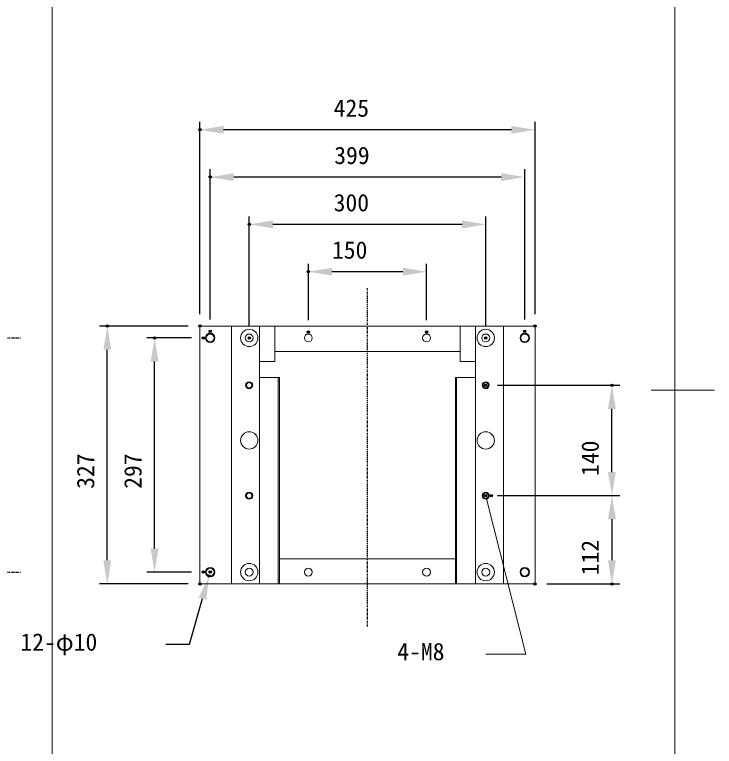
# Model space of a CAD drawing. Units: millimetres, scale not verified. Extents: x -203 to 203, y -143 to 143.
# Drawn here: x 114.2 to 203, y -45.2 to 47.6 of the extents above; entities that cross this region are included whole.
import ezdxf
from ezdxf.enums import TextEntityAlignment as Align

# ---------------------------------------------------------------- set-up
doc = ezdxf.new("R2010")
doc.units = ezdxf.units.MM
doc.header["$LTSCALE"] = 0.5
doc.header["$PDMODE"] = 32
doc.header["$PDSIZE"] = 0.3
doc.linetypes.add('USER1', pattern=[0.629921, 0.393701, -0.07874, 0.07874, -0.07874])
for name, color, linetype, lineweight in [('0-1_DIMENSION_LINES$02_DIMENSI', 7, 'Continuous', 25), ('0-4_DIMENSION_LINES$03_LINES', 7, 'Continuous', 18), ('0-5_WAKU_INVISIBLE', 7, 'Continuous', 18), ('0-6_DIMENSION_LINES$01_CENTER_', 7, 'USER1', 25), ('0-9_図面_FORMAT$01_WAKU$OUT_LINE', 6, 'Continuous', 18)]:
    doc.layers.add(name, color=color, linetype=linetype, lineweight=lineweight)
doc.layers.add('0-2_DEFPOINTS', color=7, linetype='Continuous')
doc.styles.add('ＭＳ ゴシック', font='')
doc.styles.get('ＭＳ ゴシック').set_extended_font_data('MS Gothic')

# ---------------------------------------------------------------- blocks, each defined once
blk = doc.blocks.new('D2')
at = {"layer": '0-1_DIMENSION_LINES$02_DIMENSI'}
for p, q in [((4071, 2081.2), (4102, 2081.2)), ((4100, 2059.2), (4100, 2075.2)), ((4071, 2053.2), (4102, 2053.2))]:
    blk.add_line(p, q, dxfattribs=at)
for points in [[(4101, 2075.2), (4099, 2075.2), (4100, 2081.2)], [(4099, 2059.2), (4101, 2059.2), (4100, 2053.2)]]:
    blk.add_solid(points, dxfattribs=at)
at = {"layer": '0-2_DEFPOINTS'}
for p in [(4068, 2081.2), (4100, 2081.2), (4068, 2053.2)]:
    blk.add_point(p, dxfattribs=at)
at = {"layer": '0-1_DIMENSION_LINES$02_DIMENSI', "style": 'ＭＳ ゴシック'}
blk.add_text('140', height=4.399, rotation=90, dxfattribs=at).set_placement((4098, 2058.2), align=Align.BOTTOM_LEFT)
blk = doc.blocks.new('D3')
at = {"layer": '0-1_DIMENSION_LINES$02_DIMENSI'}
for p, q in [((4072.4, 2053.2), (4102, 2053.2)), ((4100, 2047.2), (4100, 2036.8)), ((4083.5, 2030.8), (4102, 2030.8))]:
    blk.add_line(p, q, dxfattribs=at)
for points in [[(4101, 2047.2), (4099, 2047.2), (4100, 2053.2)], [(4099, 2036.8), (4101, 2036.8), (4100, 2030.8)]]:
    blk.add_solid(points, dxfattribs=at)
at = {"layer": '0-2_DEFPOINTS'}
for p in [(4069.4, 2053.2), (4080.5, 2030.8), (4100, 2030.8)]:
    blk.add_point(p, dxfattribs=at)
at = {"layer": '0-1_DIMENSION_LINES$02_DIMENSI', "style": 'ＭＳ ゴシック'}
blk.add_text('112', height=4.399, rotation=90, dxfattribs=at).set_placement((4098, 2033), align=Align.BOTTOM_LEFT)
blk = doc.blocks.new('D4')
at = {"layer": '0-1_DIMENSION_LINES$02_DIMENSI'}
for p, q in [((3995.5, 2099.2), (3995.5, 2148)), ((4080.5, 2099.2), (4080.5, 2148)), ((4074.5, 2146), (4001.5, 2146))]:
    blk.add_line(p, q, dxfattribs=at)
for points in [[(4001.5, 2147), (4001.5, 2145), (3995.5, 2146)], [(4074.5, 2145), (4074.5, 2147), (4080.5, 2146)]]:
    blk.add_solid(points, dxfattribs=at)
at = {"layer": '0-2_DEFPOINTS'}
for p in [(3995.5, 2146), (3995.5, 2096.2), (4080.5, 2096.2)]:
    blk.add_point(p, dxfattribs=at)
at = {"layer": '0-1_DIMENSION_LINES$02_DIMENSI', "style": 'ＭＳ ゴシック'}
blk.add_text('425', height=4.399, dxfattribs=at).set_placement((4029.429, 2148), align=Align.BOTTOM_LEFT)
blk = doc.blocks.new('D5')
at = {"layer": '0-1_DIMENSION_LINES$02_DIMENSI'}
for p, q in [((3998.1, 2097.9), (3998.1, 2136)), ((4077.9, 2097.9), (4077.9, 2136)), ((4071.9, 2134), (4004.1, 2134))]:
    blk.add_line(p, q, dxfattribs=at)
for points in [[(4004.1, 2135), (4004.1, 2133), (3998.1, 2134)], [(4071.9, 2133), (4071.9, 2135), (4077.9, 2134)]]:
    blk.add_solid(points, dxfattribs=at)
at = {"layer": '0-2_DEFPOINTS'}
for p in [(3998.1, 2134), (3998.1, 2094.9), (4077.9, 2094.9)]:
    blk.add_point(p, dxfattribs=at)
at = {"layer": '0-1_DIMENSION_LINES$02_DIMENSI', "style": 'ＭＳ ゴシック'}
blk.add_text('399', height=4.399, dxfattribs=at).set_placement((4029.571, 2136), align=Align.BOTTOM_LEFT)
blk = doc.blocks.new('D6')
at = {"layer": '0-1_DIMENSION_LINES$02_DIMENSI'}
for p, q in [((4008, 2096.2), (4008, 2124)), ((4068, 2096.2), (4068, 2124)), ((4062, 2122), (4014, 2122))]:
    blk.add_line(p, q, dxfattribs=at)
for points in [[(4014, 2123), (4014, 2121), (4008, 2122)], [(4062, 2121), (4062, 2123), (4068, 2122)]]:
    blk.add_solid(points, dxfattribs=at)
at = {"layer": '0-2_DEFPOINTS'}
for p in [(4008, 2122), (4008, 2093.2), (4068, 2093.2)]:
    blk.add_point(p, dxfattribs=at)
at = {"layer": '0-1_DIMENSION_LINES$02_DIMENSI', "style": 'ＭＳ ゴシック'}
blk.add_text('300', height=4.399, dxfattribs=at).set_placement((4029.429, 2124), align=Align.BOTTOM_LEFT)
blk = doc.blocks.new('D7')
at = {"layer": '0-1_DIMENSION_LINES$02_DIMENSI'}
for p, q in [((4023, 2097.7), (4023, 2112)), ((4053, 2097.7), (4053, 2112)), ((4047, 2110), (4029, 2110))]:
    blk.add_line(p, q, dxfattribs=at)
for points in [[(4029, 2111), (4029, 2109), (4023, 2110)], [(4047, 2109), (4047, 2111), (4053, 2110)]]:
    blk.add_solid(points, dxfattribs=at)
at = {"layer": '0-2_DEFPOINTS'}
for p in [(4023, 2110), (4023, 2094.7), (4053, 2094.7)]:
    blk.add_point(p, dxfattribs=at)
at = {"layer": '0-1_DIMENSION_LINES$02_DIMENSI', "style": 'ＭＳ ゴシック'}
blk.add_text('150', height=4.399, dxfattribs=at).set_placement((4029, 2112), align=Align.BOTTOM_LEFT)
blk = doc.blocks.new('D8')
at = {"layer": '0-1_DIMENSION_LINES$02_DIMENSI'}
for p, q in [((3992.5, 2096.2), (3970, 2096.2)), ((3972, 2036.8), (3972, 2090.2)), ((3992.5, 2030.8), (3970, 2030.8))]:
    blk.add_line(p, q, dxfattribs=at)
for points in [[(3973, 2090.2), (3971, 2090.2), (3972, 2096.2)], [(3971, 2036.8), (3973, 2036.8), (3972, 2030.8)]]:
    blk.add_solid(points, dxfattribs=at)
at = {"layer": '0-2_DEFPOINTS'}
for p in [(3972, 2096.2), (3995.5, 2096.2), (3995.5, 2030.8)]:
    blk.add_point(p, dxfattribs=at)
at = {"layer": '0-1_DIMENSION_LINES$02_DIMENSI', "style": 'ＭＳ ゴシック'}
blk.add_text('327', height=4.399, rotation=90, dxfattribs=at).set_placement((3970, 2054.929), align=Align.BOTTOM_LEFT)
blk = doc.blocks.new('D9')
at = {"layer": '0-1_DIMENSION_LINES$02_DIMENSI'}
for p, q in [((3993.4, 2093.2), (3982, 2093.2)), ((3984, 2039.8), (3984, 2087.2)), ((3993.4, 2033.8), (3982, 2033.8))]:
    blk.add_line(p, q, dxfattribs=at)
for points in [[(3985, 2087.2), (3983, 2087.2), (3984, 2093.2)], [(3983, 2039.8), (3985, 2039.8), (3984, 2033.8)]]:
    blk.add_solid(points, dxfattribs=at)
at = {"layer": '0-2_DEFPOINTS'}
for p in [(3984, 2093.2), (3996.4, 2093.2), (3996.4, 2033.8)]:
    blk.add_point(p, dxfattribs=at)
at = {"layer": '0-1_DIMENSION_LINES$02_DIMENSI', "style": 'ＭＳ ゴシック'}
blk.add_text('297', height=4.399, rotation=90, dxfattribs=at).set_placement((3982, 2054.929), align=Align.BOTTOM_LEFT)

msp = doc.modelspace()

# ---------------------------------------------------------------- linework, layer by layer
at = {"layer": '0-1_DIMENSION_LINES$02_DIMENSI', "color": 1, "lineweight": 18}
msp.add_lwpolyline([(174.0985, -13.7877), (179.1049, -33.5), (174, -33.5)], dxfattribs=at)
at = {"layer": '0-1_DIMENSION_LINES$02_DIMENSI'}
msp.add_lwpolyline([(133.408, -32.2246), (136.4078, -32.2246), (138.0766, -26.4617)], dxfattribs=at)
for p in [(139.05, -23.1), (138.9109, -23.5803)]:
    msp.add_point(p, dxfattribs=at)
msp.add_solid([(138.5568, -26.6008), (137.5963, -26.3227), (138.9109, -23.5803)], dxfattribs=at)
at = {"layer": '0-4_DIMENSION_LINES$03_LINES'}
for p, q in [((119, 133), (119, -109)), ((137.75, -24.6), (137.75, 8.1)), ((141.75, 8.1), (137.75, 8.1)), ((141.75, -24.6), (141.75, 8.1)), ((141.75, 8.1), (141.91, 8.1)), ((141.91, 8.1), (145.14, 8.1)), ((145.14, 8.1), (145.3, 8.1)), ((147.25, 8.1), (145.3, 8.1)), ((170.75, 8.1), (147.25, 8.1)), ((170.75, 3.6), (170.75, 8.1)), ((170.75, 8.1), (172.7, 8.1)), ((172.7, -24.6), (172.7, 8.1)), ((172.7, 8.1), (172.86, 8.1)), ((176.09, 8.1), (172.86, 8.1)), ((176.09, 8.1), (176.25, 8.1)), ((176.25, 8.1), (180.25, 8.1)), ((180.25, -24.6), (180.25, 8.1)), ((170.75, 4.9), (147.25, 4.9)), ((172.7, 3.6), (170.75, 3.6)), ((145.3, 1.6), (147.69, 1.6)), ((147.69, 1.1), (147.69, -24.1)), ((147.85, -24.1), (147.85, 1.1)), ((170.15, 1.1), (170.15, -24.1)), ((170.31, 1.6), (172.7, 1.6)), ((170.31, -24.1), (170.31, 1.1)), ((147.85, -21.4), (170.15, -21.4)), ((147.69, -24.1), (147.85, -24.1)), ((147.69, -24.6), (147.69, -24.1)), ((170.15, -24.1), (170.31, -24.1)), ((170.15, -24.6), (170.15, -24.1)), ((137.75, -24.6), (141.75, -24.6)), ((141.91, -24.6), (141.75, -24.6)), ((145.14, -24.6), (141.91, -24.6)), ((145.3, -24.6), (147.69, -24.6)), ((147.85, -24.6), (170.15, -24.6)), ((172.7, -24.6), (170.31, -24.6)), ((172.86, -24.6), (172.7, -24.6)), ((172.86, -24.6), (176.09, -24.6)), ((180.25, -24.6), (176.25, -24.6))]:
    msp.add_line(p, q, dxfattribs=at)
for points in [[(145.3, 8.1), (145.3, -24.6), (145.14, -24.6)], [(147.25, 8.1), (147.25, 3.6), (145.3, 3.6)], [(176.25, 8.1), (176.25, -24.6), (176.09, -24.6)], [(147.85, -24.1), (147.85, -24.6), (147.69, -24.6)], [(170.31, -24.1), (170.31, -24.6), (170.15, -24.6)]]:
    msp.add_lwpolyline(points, dxfattribs=at)
for points in [[(147.85, 1.1), (147.69, 1.1), (147.69, 1.6), (147.85, 1.6)], [(170.31, 1.1), (170.15, 1.1), (170.15, 1.6), (170.31, 1.6)]]:
    msp.add_lwpolyline(points, close=True, dxfattribs=at)
for centre, radius in [((144, 6.6), 1.1), ((174, 6.6), 1.1), ((139.05, 6.6), 0.6), ((139.05, 6.6), 0.5), ((144, 6.6), 0.5), ((151.5, 6.6), 0.5), ((166.5, 6.6), 0.5), ((174, 6.6), 0.5), ((178.95, 6.6), 0.6), ((178.95, 6.6), 0.5), ((144, 0.6), 0.45), ((144, 0.6), 0.4), ((144, 0.6), 0.34), ((174, 0.6), 0.45), ((174, 0.6), 0.4), ((174, 0.6), 0.34), ((144, -6.4), 1.1), ((174, -6.4), 1.1), ((144, -13.4), 0.45), ((174, -13.4), 0.45), ((144, -13.4), 0.4), ((144, -13.4), 0.34), ((174, -13.4), 0.4), ((174, -13.4), 0.34), ((144, -23.1), 1.1), ((174, -23.1), 1.1), ((139.05, -23.1), 0.6), ((139.05, -23.1), 0.5), ((144, -23.1), 0.5), ((151.5, -23.1), 0.5), ((166.5, -23.1), 0.5), ((174, -23.1), 0.5), ((178.95, -23.1), 0.6), ((178.95, -23.1), 0.5)]:
    msp.add_circle(centre, radius, dxfattribs=at)
at = {"layer": '0-5_WAKU_INVISIBLE'}
msp.add_line((198, -138), (198, 138), dxfattribs=at)
at = {"layer": '0-6_DIMENSION_LINES$01_CENTER_'}
for p, q in [((159, -30), (159, 13)), ((105.9975, 6.6), (114.9975, 6.6)), ((105.9975, -23.1), (114.9975, -23.1))]:
    msp.add_line(p, q, dxfattribs=at)
at = {"layer": '0-9_図面_FORMAT$01_WAKU$OUT_LINE'}
msp.add_line((195, 0), (203, 0), dxfattribs=at)
msp.add_lwpolyline([(-198, -138), (198, -138), (198, 138), (-198, 138)], close=True, dxfattribs=at)

# ---------------------------------------------------------------- block references
at = {"layer": '0-1_DIMENSION_LINES$02_DIMENSI', "xscale": 0.5, "yscale": 0.5}
for name in ['D4', 'D5', 'D6', 'D7', 'D8', 'D9', 'D2', 'D3']:
    msp.add_blockref(name, (-1860, -1040), dxfattribs=at)

# ---------------------------------------------------------------- texts
at = {"layer": '0-1_DIMENSION_LINES$02_DIMENSI', "style": 'ＭＳ ゴシック'}
for s, p in [('12-φ10', (114.9794, -33.7246)), ('4-M8', (162.7856, -34.9302))]:
    msp.add_text(s, height=2.199, dxfattribs=at).set_placement(p, align=Align.BOTTOM_LEFT)

doc.saveas('drawing.dxf')
